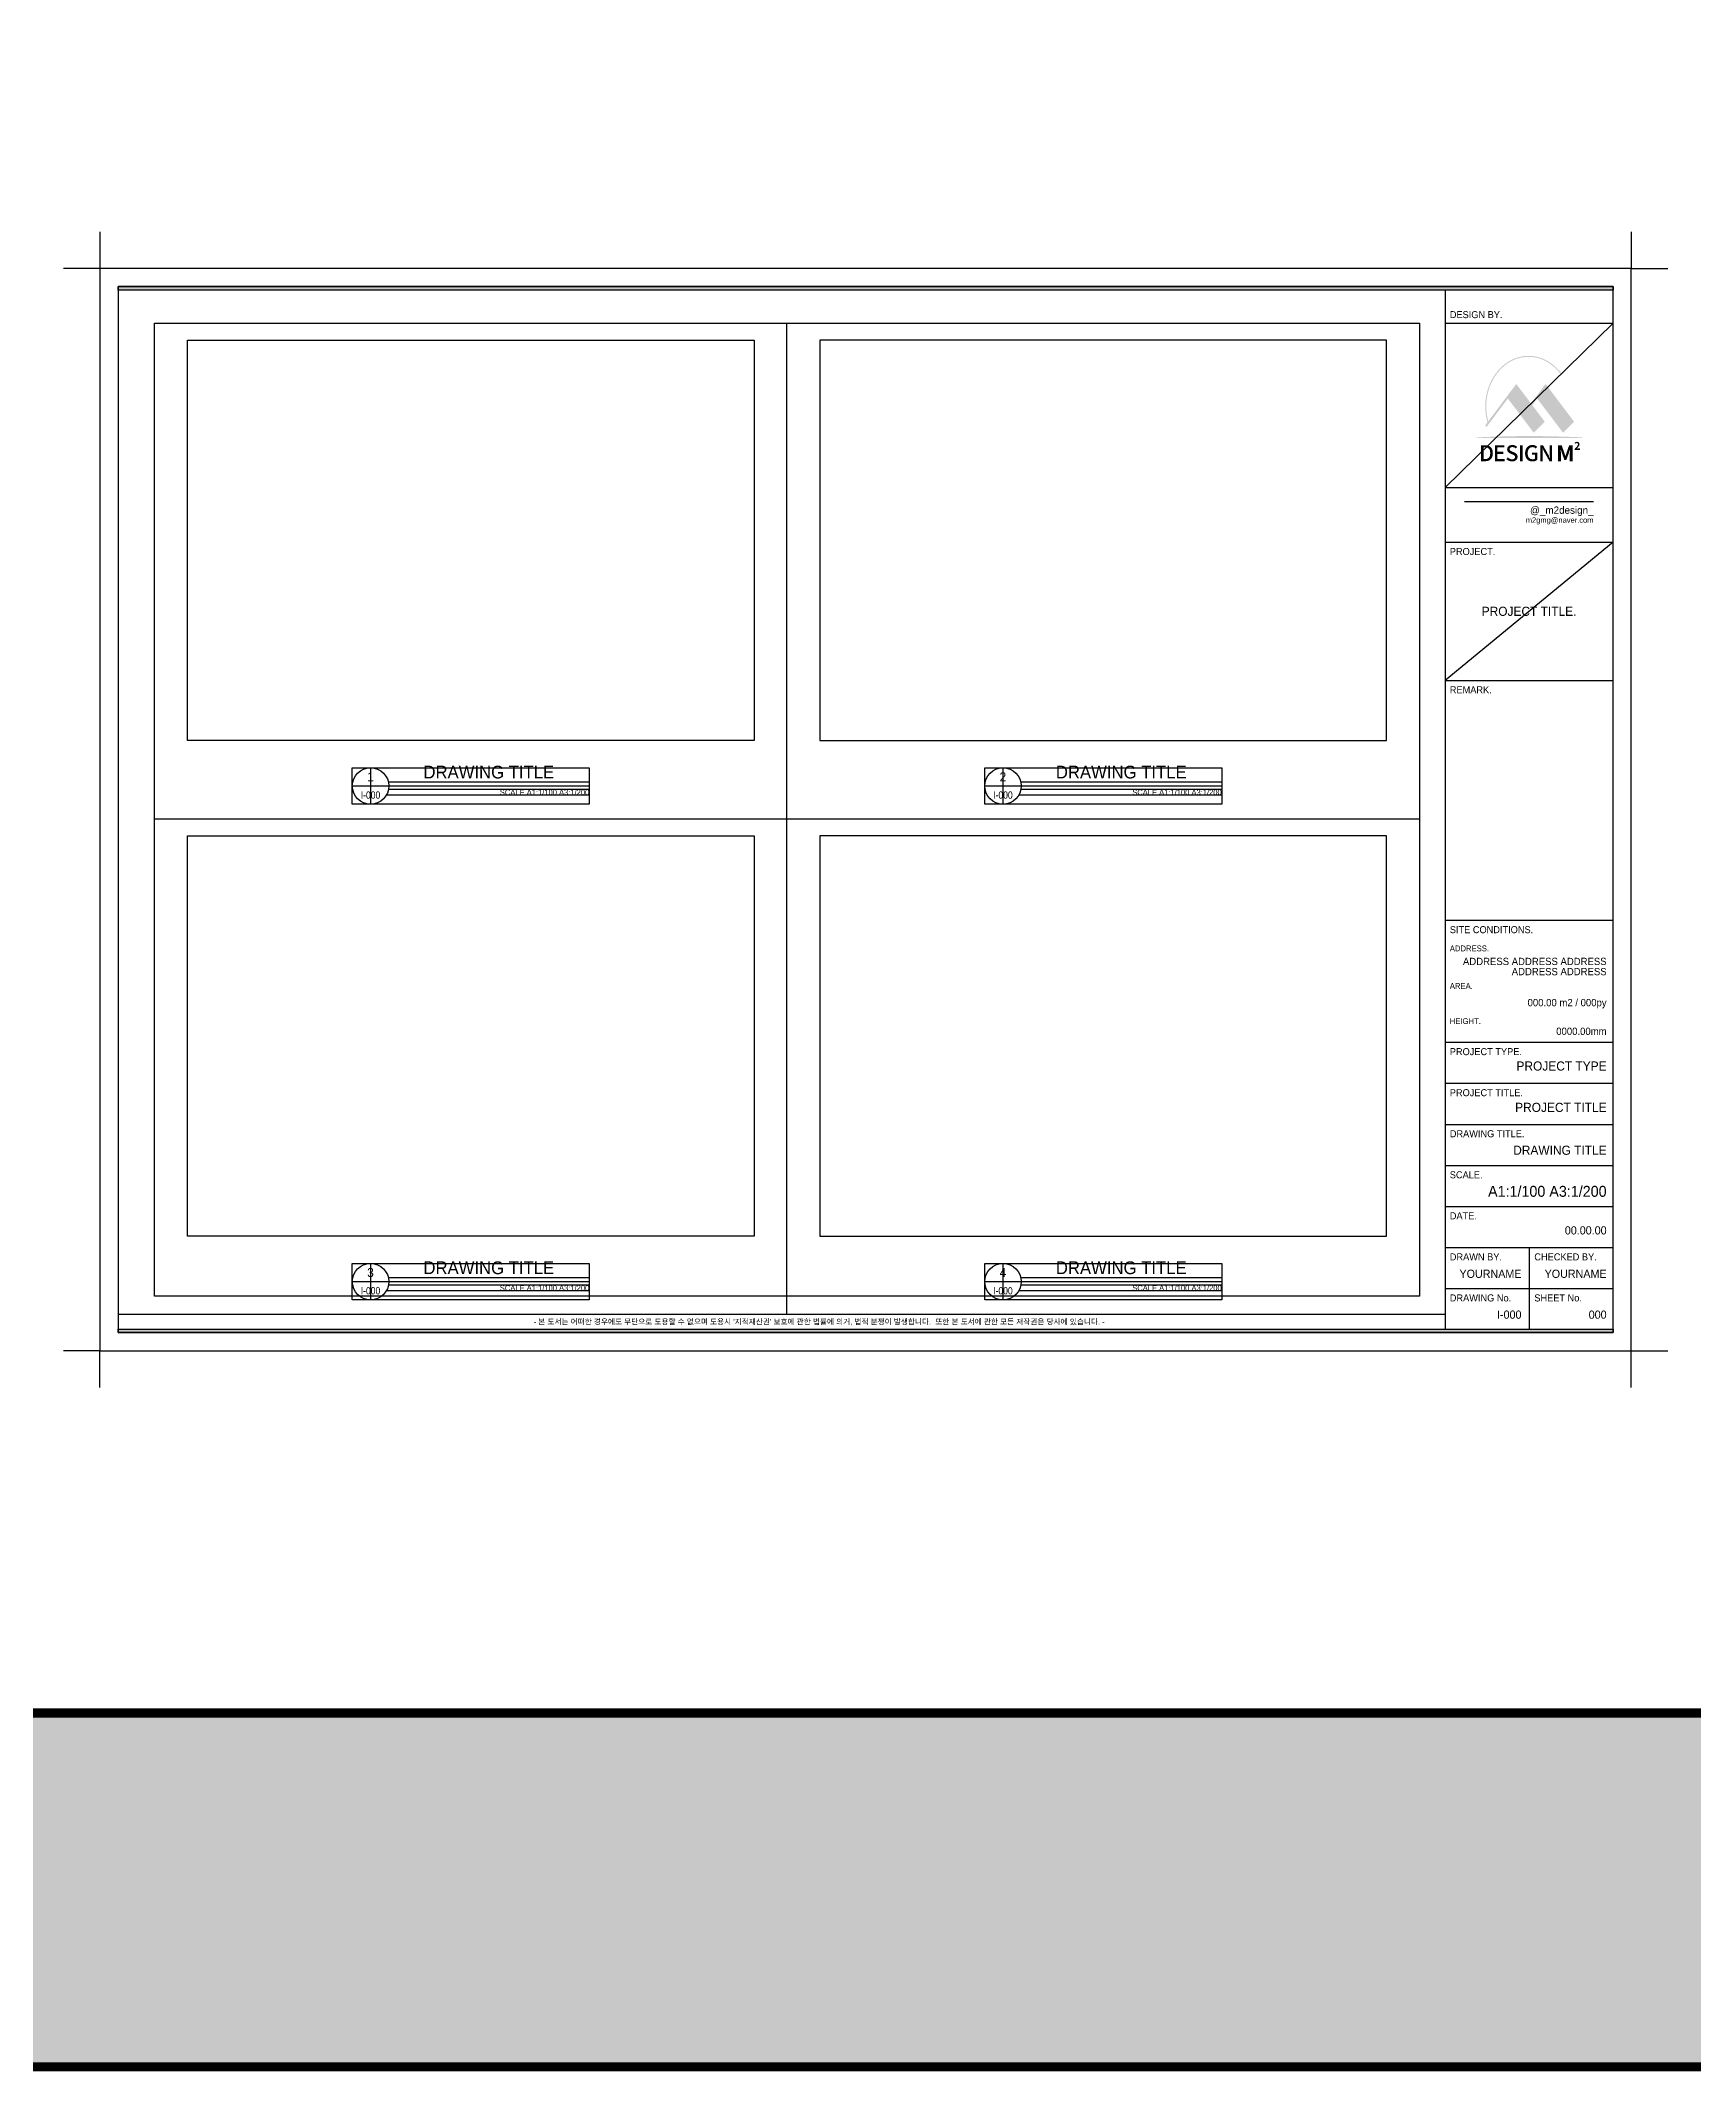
# Model space of a CAD drawing. Header units: millimetres. Extents: x -551172 to 227904, y -3435 to 261611.
# Drawn here: x -269137 to -178479, y -3435 to 107998 of the extents above; entities that cross this region are included whole.
import ezdxf
from ezdxf.enums import TextEntityAlignment as Align

# ---------------------------------------------------------------- set-up
doc = ezdxf.new("R2010")
doc.units = ezdxf.units.MM
doc.header["$LTSCALE"] = 100
doc.layers.get('DEFPOINTS').update_dxf_attribs({"color": 248})
for name, color, linetype in [('0 @ 1', 7, 'Continuous'), ('DWG', 7, 'Continuous'), ('F-WALL1', 2, 'Continuous'), ('FORM(YOURNAME)-1', 1, 'Continuous'), ('FORM(YOURNAME)-11', 1, 'Continuous'), ('FORM(YOURNAME)-11 @ 1', 1, 'Continuous'), ('FORM(YOURNAME)-1BAR-3', 1, 'Continuous')]:
    doc.layers.add(name, color=color, linetype=linetype)
doc.styles.add('YOURNAME', font='HYWULM.TTF')

# ---------------------------------------------------------------- blocks, each defined once
blk = doc.blocks.new('FORM-ELEVATION')
at = {"layer": 'DWG'}
h = blk.add_hatch(color=8, dxfattribs=at)
h.dxf.hatch_style = 2
edge = h.paths.add_edge_path()
edge.add_spline(control_points=[(64689, 28074), (64689, 28074), (64745, 28030), (64745, 28030), (64749, 28026), (64754, 28025), (64759, 28026), (64764, 28026), (64769, 28029), (64772, 28033), (64772, 28033), (65924, 29567), (65924, 29567), (65924, 29567), (67332, 27706), (67332, 27706), (67335, 27702), (67340, 27699), (67346, 27699), (67346, 27699), (67347, 27699), (67347, 27699), (67352, 27699), (67357, 27701), (67360, 27704), (67360, 27704), (67936, 28282), (67936, 28282), (67943, 28289), (67943, 28300), (67938, 28307), (67938, 28307), (67260, 29206), (67260, 29206), (67260, 29206), (67531, 29567), (67531, 29567), (67531, 29567), (68940, 27706), (68940, 27706), (68943, 27702), (68948, 27699), (68954, 27699), (68954, 27699), (68954, 27699), (68955, 27699), (68960, 27699), (68965, 27701), (68968, 27704), (68968, 27704), (69544, 28282), (69544, 28282), (69551, 28289), (69551, 28300), (69546, 28307), (69546, 28307), (68009, 30345), (68009, 30345), (68006, 30350), (68000, 30353), (67994, 30353), (67994, 30353), (67994, 30353), (67994, 30353), (67988, 30353), (67983, 30350), (67979, 30345), (67979, 30345), (67192, 29297), (67192, 29297), (67192, 29297), (66401, 30345), (66401, 30345), (66398, 30350), (66392, 30353), (66386, 30353), (66386, 30353), (66386, 30353), (66386, 30353), (66380, 30353), (66375, 30350), (66371, 30345), (66371, 30345), (64849, 28318), (64849, 28318), (64778, 28582), (64741, 28857), (64741, 29137), (64741, 30636), (65780, 31855), (67058, 31855), (67748, 31855), (68398, 31497), (68840, 30873), (68843, 30869), (68849, 30868), (68853, 30871), (68853, 30871), (68884, 30892), (68884, 30892), (68886, 30893), (68888, 30895), (68888, 30898), (68889, 30900), (68888, 30903), (68887, 30905), (68434, 31543), (67767, 31910), (67058, 31910), (65749, 31910), (64684, 30666), (64684, 29137), (64684, 28837), (64725, 28542), (64806, 28260), (64806, 28260), (64685, 28100), (64685, 28100), (64679, 28092), (64681, 28080), (64689, 28074)], knot_values=[0, 0, 0, 0, 1, 1, 1, 2, 2, 2, 3, 3, 3, 4, 4, 4, 5, 5, 5, 6, 6, 6, 7, 7, 7, 8, 8, 8, 9, 9, 9, 10, 10, 10, 11, 11, 11, 12, 12, 12, 13, 13, 13, 14, 14, 14, 15, 15, 15, 16, 16, 16, 17, 17, 17, 18, 18, 18, 19, 19, 19, 20, 20, 20, 21, 21, 21, 22, 22, 22, 23, 23, 23, 24, 24, 24, 25, 25, 25, 26, 26, 26, 27, 27, 27, 28, 28, 28, 29, 29, 29, 30, 30, 30, 31, 31, 31, 32, 32, 32, 33, 33, 33, 34, 34, 34, 35, 35, 35, 36, 36, 36, 37, 37, 37, 38, 38, 38, 39, 39, 39, 40, 40, 40, 40], degree=3, periodic=0)
h = blk.add_hatch(color=8, dxfattribs=at)
h.dxf.hatch_style = 2
edge = h.paths.add_edge_path()
edge.add_spline(control_points=[(67116, 27507), (65651, 27507), (64218, 27434), (64218, 27434), (64218, 27434), (64218, 27397), (64218, 27397), (64218, 27397), (70013, 27397), (70013, 27397), (70013, 27397), (70013, 27434), (70013, 27434), (70013, 27434), (68580, 27507), (67116, 27507)], knot_values=[0, 0, 0, 0, 1, 1, 1, 2, 2, 2, 3, 3, 3, 4, 4, 4, 5, 5, 5, 5], degree=3, periodic=0)
h = blk.add_hatch(color=8, dxfattribs=at)
h.dxf.hatch_style = 2
edge = h.paths.add_edge_path()
edge.add_spline(control_points=[(64454, 27006), (64454, 27006), (64680, 27006), (64680, 27006), (64947, 27006), (65100, 26856), (65100, 26569), (65100, 26284), (64947, 26126), (64687, 26126), (64687, 26126), (64454, 26126), (64454, 26126), (64454, 26126), (64454, 27006), (64454, 27006)], knot_values=[0, 0, 0, 0, 1, 1, 1, 2, 2, 2, 3, 3, 3, 4, 4, 4, 5, 5, 5, 5], degree=3, periodic=0)
edge = h.paths.add_edge_path()
edge.add_spline(control_points=[(64671, 26240), (64858, 26240), (64958, 26351), (64958, 26569), (64958, 26789), (64858, 26893), (64671, 26893), (64671, 26893), (64592, 26893), (64592, 26893), (64592, 26893), (64592, 26240), (64592, 26240), (64592, 26240), (64671, 26240), (64671, 26240)], knot_values=[0, 0, 0, 0, 1, 1, 1, 2, 2, 2, 3, 3, 3, 4, 4, 4, 5, 5, 5, 5], degree=3, periodic=0)
h = blk.add_hatch(color=8, dxfattribs=at)
h.dxf.hatch_style = 2
h.paths.add_polyline_path([(65217, 27006), (65731, 27006), (65731, 26889), (65354, 26889), (65354, 26644), (65673, 26644), (65673, 26527), (65354, 26527), (65354, 26243), (65744, 26243), (65744, 26126), (65217, 26126)])
h = blk.add_hatch(color=8, dxfattribs=at)
h.dxf.hatch_style = 2
edge = h.paths.add_edge_path()
edge.add_spline(control_points=[(65843, 26240), (65843, 26240), (65923, 26335), (65923, 26335), (65986, 26272), (66071, 26231), (66155, 26231), (66260, 26231), (66319, 26281), (66319, 26355), (66319, 26435), (66260, 26461), (66180, 26496), (66180, 26496), (66059, 26549), (66059, 26549), (65975, 26585), (65882, 26652), (65882, 26779), (65882, 26918), (66002, 27022), (66168, 27022), (66270, 27022), (66365, 26979), (66432, 26911), (66432, 26911), (66359, 26822), (66359, 26822), (66305, 26871), (66245, 26901), (66168, 26901), (66079, 26901), (66021, 26858), (66021, 26789), (66021, 26713), (66091, 26684), (66162, 26655), (66162, 26655), (66281, 26604), (66281, 26604), (66384, 26560), (66459, 26495), (66459, 26366), (66459, 26225), (66343, 26111), (66153, 26111), (66033, 26111), (65922, 26158), (65843, 26240)], knot_values=[0, 0, 0, 0, 1, 1, 1, 2, 2, 2, 3, 3, 3, 4, 4, 4, 5, 5, 5, 6, 6, 6, 7, 7, 7, 8, 8, 8, 9, 9, 9, 10, 10, 10, 11, 11, 11, 12, 12, 12, 13, 13, 13, 14, 14, 14, 15, 15, 15, 16, 16, 16, 16], degree=3, periodic=0)
h = blk.add_hatch(color=8, dxfattribs=at)
h.dxf.hatch_style = 2
h.paths.add_polyline_path([(66594, 27006), (66731, 27006), (66731, 26126), (66594, 26126)])
h = blk.add_hatch(color=8, dxfattribs=at)
h.dxf.hatch_style = 2
edge = h.paths.add_edge_path()
edge.add_spline(control_points=[(66867, 26563), (66867, 26850), (67042, 27022), (67272, 27022), (67395, 27022), (67478, 26967), (67531, 26911), (67531, 26911), (67458, 26822), (67458, 26822), (67414, 26867), (67361, 26901), (67277, 26901), (67115, 26901), (67007, 26775), (67007, 26568), (67007, 26359), (67103, 26231), (67283, 26231), (67336, 26231), (67389, 26247), (67420, 26274), (67420, 26274), (67420, 26481), (67420, 26481), (67420, 26481), (67247, 26481), (67247, 26481), (67247, 26481), (67247, 26594), (67247, 26594), (67247, 26594), (67544, 26594), (67544, 26594), (67544, 26594), (67544, 26213), (67544, 26213), (67486, 26155), (67388, 26111), (67269, 26111), (67037, 26111), (66867, 26275), (66867, 26563)], knot_values=[0, 0, 0, 0, 1, 1, 1, 2, 2, 2, 3, 3, 3, 4, 4, 4, 5, 5, 5, 6, 6, 6, 7, 7, 7, 8, 8, 8, 9, 9, 9, 10, 10, 10, 11, 11, 11, 12, 12, 12, 13, 13, 13, 14, 14, 14, 14], degree=3, periodic=0)
h = blk.add_hatch(color=8, dxfattribs=at)
h.dxf.hatch_style = 2
edge = h.paths.add_edge_path()
edge.add_spline(control_points=[(67710, 27006), (67710, 27006), (67850, 27006), (67850, 27006), (67850, 27006), (68139, 26489), (68139, 26489), (68139, 26489), (68230, 26303), (68230, 26303), (68230, 26303), (68236, 26303), (68236, 26303), (68229, 26394), (68218, 26500), (68218, 26595), (68218, 26595), (68218, 27006), (68218, 27006), (68218, 27006), (68348, 27006), (68348, 27006), (68348, 27006), (68348, 26126), (68348, 26126), (68348, 26126), (68207, 26126), (68207, 26126), (68207, 26126), (67919, 26644), (67919, 26644), (67919, 26644), (67828, 26828), (67828, 26828), (67828, 26828), (67822, 26828), (67822, 26828), (67829, 26738), (67840, 26636), (67840, 26541), (67840, 26541), (67840, 26126), (67840, 26126), (67840, 26126), (67710, 26126), (67710, 26126), (67710, 26126), (67710, 27006), (67710, 27006)], knot_values=[0, 0, 0, 0, 1, 1, 1, 2, 2, 2, 3, 3, 3, 4, 4, 4, 5, 5, 5, 6, 6, 6, 7, 7, 7, 8, 8, 8, 9, 9, 9, 10, 10, 10, 11, 11, 11, 12, 12, 12, 13, 13, 13, 14, 14, 14, 15, 15, 15, 16, 16, 16, 16], degree=3, periodic=0)
h = blk.add_hatch(color=8, dxfattribs=at)
h.dxf.hatch_style = 2
edge = h.paths.add_edge_path()
edge.add_spline(control_points=[(68683, 26996), (68683, 26996), (68877, 26996), (68877, 26996), (68877, 26996), (69026, 26581), (69026, 26581), (69045, 26526), (69062, 26468), (69079, 26412), (69079, 26412), (69085, 26412), (69085, 26412), (69104, 26468), (69119, 26526), (69138, 26581), (69138, 26581), (69284, 26996), (69284, 26996), (69284, 26996), (69478, 26996), (69478, 26996), (69478, 26996), (69478, 26111), (69478, 26111), (69478, 26111), (69318, 26111), (69318, 26111), (69318, 26111), (69318, 26480), (69318, 26480), (69318, 26563), (69331, 26686), (69341, 26770), (69341, 26770), (69335, 26770), (69335, 26770), (69335, 26770), (69264, 26562), (69264, 26562), (69264, 26562), (69129, 26191), (69129, 26191), (69129, 26191), (69028, 26191), (69028, 26191), (69028, 26191), (68893, 26562), (68893, 26562), (68893, 26562), (68823, 26770), (68823, 26770), (68823, 26770), (68818, 26770), (68818, 26770), (68826, 26686), (68841, 26563), (68841, 26480), (68841, 26480), (68841, 26111), (68841, 26111), (68841, 26111), (68683, 26111), (68683, 26111), (68683, 26111), (68683, 26996), (68683, 26996)], knot_values=[0, 0, 0, 0, 1, 1, 1, 2, 2, 2, 3, 3, 3, 4, 4, 4, 5, 5, 5, 6, 6, 6, 7, 7, 7, 8, 8, 8, 9, 9, 9, 10, 10, 10, 11, 11, 11, 12, 12, 12, 13, 13, 13, 14, 14, 14, 15, 15, 15, 16, 16, 16, 17, 17, 17, 18, 18, 18, 19, 19, 19, 20, 20, 20, 21, 21, 21, 22, 22, 22, 22], degree=3, periodic=0)
h = blk.add_hatch(color=8, dxfattribs=at)
h.dxf.hatch_style = 2
edge = h.paths.add_edge_path()
edge.add_spline(control_points=[(69581, 26802), (69696, 26913), (69771, 26988), (69771, 27053), (69771, 27096), (69748, 27123), (69706, 27123), (69673, 27123), (69647, 27101), (69625, 27077), (69625, 27077), (69577, 27125), (69577, 27125), (69618, 27168), (69657, 27192), (69717, 27192), (69800, 27192), (69855, 27139), (69855, 27057), (69855, 26982), (69786, 26904), (69708, 26821), (69730, 26823), (69759, 26826), (69780, 26826), (69780, 26826), (69876, 26826), (69876, 26826), (69876, 26826), (69876, 26751), (69876, 26751), (69876, 26751), (69581, 26751), (69581, 26751), (69581, 26751), (69581, 26802), (69581, 26802)], knot_values=[0, 0, 0, 0, 1, 1, 1, 2, 2, 2, 3, 3, 3, 4, 4, 4, 5, 5, 5, 6, 6, 6, 7, 7, 7, 8, 8, 8, 9, 9, 9, 10, 10, 10, 11, 11, 11, 12, 12, 12, 12], degree=3, periodic=0)
at = {"layer": 'FORM(YOURNAME)-11'}
h = blk.add_hatch(color=256, dxfattribs=at)
h.dxf.hatch_style = 1
h.paths.add_polyline_path([(-10309, 35708), (71691, 35708), (71691, 35508), (-10309, 35508)])
h.paths.add_polyline_path([(-10309, -21492), (71691, -21492), (71691, -21692), (-10309, -21692)])
at = {"layer": 'DEFPOINTS', "color": 158}
for p, q in [((62481, 35508), (62481, -21492)), ((71691, 33708), (62481, 24686)), ((62481, 33708), (71691, 33708)), ((62481, 24686), (71691, 24686)), ((71691, 21686), (62481, 14097)), ((62481, -20692), (-10309, -20692))]:
    blk.add_line(p, q, dxfattribs=at)
at = {"layer": 'DEFPOINTS', "color": 1}
for points in [[(-11309, 38708), (-11309, 36708), (-13309, 36708)], [(72691, 38708), (72691, 36708), (74691, 36708)], [(-11309, -24692), (-11309, -22692), (-13309, -22692)], [(72691, -24692), (72691, -22692), (74691, -22692)]]:
    blk.add_lwpolyline(points, dxfattribs=at)
at = {"layer": 'DEFPOINTS', "color": 158}
for points in [[(-10309, -21692), (71691, -21692), (71691, 35708), (-10309, 35708)], [(-8309, 33708), (61071, 33708), (61071, -19692), (-8309, -19692)]]:
    blk.add_lwpolyline(points, close=True, dxfattribs=at)
at = {"layer": 'FORM(YOURNAME)-11', "color": 251}
blk.add_line((63550, 23916), (70622, 23916), dxfattribs=at)
at = {"layer": 'FORM(YOURNAME)-11', "color": 14}
for p, q in [((62481, 21686), (71691, 21686)), ((62481, 14097), (71691, 14097)), ((62481, 937), (71691, 937)), ((62481, -5756), (71691, -5756)), ((62481, -8009), (71691, -8009)), ((62481, -10261), (71691, -10261)), ((62481, -12514), (71691, -12514)), ((62481, -14766), (71691, -14766)), ((62481, -17019), (71691, -17019)), ((67086, -17019), (67086, -21492)), ((62481, -19271), (71691, -19271))]:
    blk.add_line(p, q, dxfattribs=at)
at = {"layer": 'FORM(YOURNAME)-11', "color": 250}
blk.add_lwpolyline([(-11309, -22692), (72691, -22692), (72691, 36708), (-11309, 36708)], close=True, dxfattribs=at)
at = {"layer": 'FORM(YOURNAME)-11'}
for points in [[(-10309, 35708), (71691, 35708), (71691, 35508), (-10309, 35508)], [(-10309, -21492), (71691, -21492), (71691, -21692), (-10309, -21692)]]:
    blk.add_lwpolyline(points, close=True, dxfattribs=at)
at = {"layer": 'FORM(YOURNAME)-11', "color": 14, "style": 'YOURNAME'}
for s, height, p in [('DESIGN BY.', 386.1, (62739, 34170)), ('PROJECT.', 386.1, (62739, 21172)), ('REMARK.', 386.1, (62739, 13582)), ('SITE CONDITIONS.', 386.14, (62739, 422)), ('PROJECT TYPE.', 386.14, (62739, -6271)), ('PROJECT TITLE.', 386.14, (62739, -8524)), ('DRAWING TITLE.', 386.14, (62739, -10776)), ('SCALE.', 386.1, (62739, -13029)), ('DATE.', 386.1, (62739, -15281)), ('DRAWN BY.', 386.1, (62739, -17534)), ('CHECKED BY.', 386.14, (67376, -17534)), ('DRAWING No.', 386.14, (62739, -19786)), ('SHEET No.', 386.1, (67376, -19786))]:
    blk.add_text(s, height=height, dxfattribs=at).set_placement(p, align=Align.MIDDLE_LEFT)
for s, height, width, p in [('@_m2design_', 400, 1.03, (70622, 23242)), ('m2gmg@naver.com', 300, 0.995, (70622, 22747))]:
    blk.add_text(s, height=height, dxfattribs=dict(at, width=width)).set_placement(p, align=Align.RIGHT)
at = {"layer": 'FORM(YOURNAME)-11', "color": 251, "style": 'YOURNAME'}
for s, p in [('ADDRESS.', (62739, -608)), ('AREA.', (62739, -2667)), ('HEIGHT.', (62739, -4598))]:
    blk.add_text(s, height=321.8, dxfattribs=at).set_placement(p, align=Align.MIDDLE_LEFT)
at = {"layer": 'FORM(YOURNAME)-11', "color": 1, "style": 'YOURNAME'}
blk.add_text("- 본 도서는 어떠한 경우에도 무단으로 도용할 수 없으며 도용시 '지적재산권' 보호에 관한 법률에 의거, 법적 분쟁이 발생합니다.  또한 본 도서에 관한 모든 저작권은 당사에 있습니다. -", height=300, dxfattribs=at).set_placement((28146, -21092), align=Align.MIDDLE_CENTER)
at = {"layer": 'FORM(YOURNAME)-11', "color": 3, "style": 'YOURNAME'}
for tag, height, p in [('1', 450, (71041, -1219)), ('2', 450, (71041, -1863)), ('3', 450, (71041, -3150)), ('4', 450, (71041, -5081)), ('5', 515, (71041, -7398)), ('6', 515, (71041, -9650)), ('7', 515, (71041, -11903)), ('8', 515, (71041, -14155)), ('9', 515, (71041, -16408)), ('10', 515, (66791, -18596)), ('11', 515, (71041, -18660)), ('12', 515, (66791, -20848)), ('13', 515, (71041, -20848))]:
    blk.add_attdef(tag, text='', height=height, dxfattribs=at).set_placement(p, align=Align.MIDDLE_RIGHT)
blk = doc.blocks.new('*U629')
at = {"layer": 'FORM(YOURNAME)-1'}
ref = blk.add_blockref('FORM-ELEVATION', (-254578, 58792), dxfattribs=at)
ref.add_attrib('11', 'YOURNAME', dxfattribs={"layer": 'FORM(YOURNAME)-11 @ 1', "color": 3, "height": 450, "style": 'YOURNAME'}).set_placement((-183238, 40332), align=Align.MIDDLE_RIGHT)
ref.add_attrib('12', 'I-000', dxfattribs={"layer": 'FORM(YOURNAME)-11 @ 1', "color": 3, "height": 450, "style": 'YOURNAME'}).set_placement((-187907, 38090), align=Align.MIDDLE_RIGHT)
ref.add_attrib('13', '000', dxfattribs={"layer": 'FORM(YOURNAME)-11 @ 1', "color": 3, "height": 450, "style": 'YOURNAME'}).set_placement((-183238, 38090), align=Align.MIDDLE_RIGHT)
ref.add_attrib('10', 'YOURNAME', dxfattribs={"layer": 'FORM(YOURNAME)-11 @ 1', "color": 3, "height": 450, "style": 'YOURNAME'}).set_placement((-187907, 40332), align=Align.MIDDLE_RIGHT)
ref.add_attrib('9', '00.00.00', dxfattribs={"layer": 'FORM(YOURNAME)-11 @ 1', "color": 3, "height": 450, "style": 'YOURNAME'}).set_placement((-183238, 42713), align=Align.MIDDLE_RIGHT)
ref.add_attrib('8', 'A1:1/100 A3:1/200', dxfattribs={"layer": 'FORM(YOURNAME)-11 @ 1', "color": 3, "height": 600, "style": 'YOURNAME'}).set_placement((-183238, 44856), align=Align.MIDDLE_RIGHT)
ref.add_attrib('7', 'DRAWING TITLE', dxfattribs={"layer": 'FORM(YOURNAME)-11 @ 1', "color": 3, "height": 500, "style": 'YOURNAME'}).set_placement((-183238, 47111), align=Align.MIDDLE_RIGHT)
ref.add_attrib('6', 'PROJECT TITLE', dxfattribs={"layer": 'FORM(YOURNAME)-11 @ 1', "color": 3, "height": 500, "style": 'YOURNAME'}).set_placement((-183238, 49463), align=Align.MIDDLE_RIGHT)
ref.add_attrib('5', 'PROJECT TYPE', dxfattribs={"layer": 'FORM(YOURNAME)-11 @ 1', "color": 3, "height": 500, "style": 'YOURNAME'}).set_placement((-183238, 51732), align=Align.MIDDLE_RIGHT)
ref.add_attrib('1', 'ADDRESS ADDRESS ADDRESS', dxfattribs={"layer": 'FORM(YOURNAME)-11 @ 1', "color": 3, "height": 400, "style": 'YOURNAME'}).set_placement((-183238, 57471), align=Align.MIDDLE_RIGHT)
ref.add_attrib('2', 'ADDRESS ADDRESS', dxfattribs={"layer": 'FORM(YOURNAME)-11 @ 1', "color": 3, "height": 400, "style": 'YOURNAME'}).set_placement((-183238, 56913), align=Align.MIDDLE_RIGHT)
ref.add_attrib('3', '000.00 m2 / 000py', dxfattribs={"layer": 'FORM(YOURNAME)-11 @ 1', "color": 3, "height": 400, "style": 'YOURNAME'}).set_placement((-183238, 55211), align=Align.MIDDLE_RIGHT)
ref.add_attrib('4', '0000.00mm', dxfattribs={"layer": 'FORM(YOURNAME)-11 @ 1', "color": 3, "height": 400, "style": 'YOURNAME'}).set_placement((-183238, 53636), align=Align.MIDDLE_RIGHT)
blk = doc.blocks.new('ELEVATION SYM_2')
at = {"layer": 'DEFPOINTS', "color": 158, "ltscale": 20}
for p, q in [((-72301, -105317), (-72301, -105917)), ((-68701, -105557), (-72008, -105557)), ((-68701, -105767), (-72042, -105767)), ((-68701, -105677), (-72008, -105677))]:
    blk.add_line(p, q, dxfattribs=at)
blk.add_lwpolyline([(-72601, -105317), (-68701, -105317), (-68701, -105917), (-72601, -105917)], close=True, dxfattribs=at)
at = {"layer": 'FORM(YOURNAME)-1BAR-3', "color": 1}
blk.add_line((-72601, -105617), (-68701, -105617), dxfattribs=at)
blk.add_circle((-72301, -105617), 300, dxfattribs=at)
at = {"layer": 'FORM(YOURNAME)-1BAR-3', "color": 3, "style": 'YOURNAME'}
blk.add_attdef('FLOORPLAN', text='', height=210, dxfattribs=at).set_placement((-70355, -105557), align=Align.BOTTOM_CENTER)
for tag, height, p in [('DWG_NO', 150, (-72301, -105467)), ('SHEET_NO', 120, (-72301, -105767))]:
    blk.add_attdef(tag, text='', height=height, dxfattribs=at).set_placement(p, align=Align.MIDDLE_CENTER)
blk.add_attdef('SCALENAME', text='', height=90, dxfattribs=at).set_placement((-68701, -105677), align=Align.TOP_RIGHT)
blk = doc.blocks.new('A-X')
h = blk.add_hatch(color=250)
h.dxf.hatch_style = 1
h.paths.add_polyline_path([(-1215354, 285577), (-675461, 285577), (-675461, 261577), (-1215354, 261577)])
h.paths.add_polyline_path([(-1215354, 21030), (-675461, 21030), (-675461, 40445), (-1215354, 40445)])
at = {"color": 1, "const_width": 500}
blk.add_lwpolyline([(-1215354, 285577), (-675461, 285577), (-675461, 21030), (-1215354, 21030)], close=True, dxfattribs=at)
blk.add_lwpolyline([(-1215354, 40445), (-675461, 40445)], dxfattribs=at)

msp = doc.modelspace()

# ---------------------------------------------------------------- linework, layer by layer
at = {"color": 1}
for p, q in [((-228196.8, 38100.3), (-228196.8, 92500.3)), ((-262886.8, 65300.3), (-193506.8, 65300.3))]:
    msp.add_line(p, q, dxfattribs=at)
at = {"layer": 'DEFPOINTS'}
for points in [[(-261082.6, 91566), (-230001, 91566), (-230001, 69597.8), (-261082.6, 69597.8)], [(-195311, 91566), (-226392.6, 91566), (-226392.6, 69597.8), (-195311, 69597.8)], [(-261082.6, 64366), (-230001, 64366), (-230001, 42397.8), (-261082.6, 42397.8)], [(-195311, 64366), (-226392.6, 64366), (-226392.6, 42397.8), (-195311, 42397.8)]]:
    msp.add_lwpolyline(points, close=True, dxfattribs=at)

# ---------------------------------------------------------------- block references
msp.add_blockref('A-X', (664431.4, -24215.6))
ref = msp.add_blockref('ELEVATION SYM_2', (-10036.8, 419156.3), dxfattribs=dict(xscale=3.333333333333333, yscale=3.333333333333333, zscale=3.333333333333333))
ref.add_attrib('SHEET_NO', 'I-000', dxfattribs={"layer": 'FORM(YOURNAME)-1BAR-3', "color": 3, "height": 400, "style": 'YOURNAME', "width": 0.9}).set_placement((-251041.8, 66600.3), align=Align.MIDDLE_CENTER)
ref.add_attrib('FLOORPLAN', 'DRAWING TITLE', dxfattribs={"layer": 'FORM(YOURNAME)-1BAR-3', "color": 3, "height": 700, "style": 'YOURNAME'}).set_placement((-244551.9, 67300.3), align=Align.BOTTOM_CENTER)
ref.add_attrib('DWG_NO', '1', dxfattribs={"layer": 'FORM(YOURNAME)-1BAR-3', "color": 3, "height": 500, "style": 'YOURNAME'}).set_placement((-251041.8, 67600.3), align=Align.MIDDLE_CENTER)
ref.add_attrib('SCALENAME', 'SCALE A1:1/100 A3:1/200', dxfattribs={"layer": 'FORM(YOURNAME)-1BAR-3', "color": 3, "height": 300, "style": 'YOURNAME'}).set_placement((-239041.8, 66900.3), align=Align.TOP_RIGHT)
ref = msp.add_blockref('ELEVATION SYM_2', (24653.2, 419156.3), dxfattribs=dict(xscale=3.333333333333333, yscale=3.333333333333333, zscale=3.333333333333333))
ref.add_attrib('SHEET_NO', 'I-000', dxfattribs={"layer": 'FORM(YOURNAME)-1BAR-3', "color": 3, "height": 400, "style": 'YOURNAME', "width": 0.9}).set_placement((-216351.8, 66600.3), align=Align.MIDDLE_CENTER)
ref.add_attrib('FLOORPLAN', 'DRAWING TITLE', dxfattribs={"layer": 'FORM(YOURNAME)-1BAR-3', "color": 3, "height": 700, "style": 'YOURNAME'}).set_placement((-209861.9, 67300.3), align=Align.BOTTOM_CENTER)
ref.add_attrib('DWG_NO', '2', dxfattribs={"layer": 'FORM(YOURNAME)-1BAR-3', "color": 3, "height": 500, "style": 'YOURNAME'}).set_placement((-216351.8, 67600.3), align=Align.MIDDLE_CENTER)
ref.add_attrib('SCALENAME', 'SCALE A1:1/100 A3:1/200', dxfattribs={"layer": 'FORM(YOURNAME)-1BAR-3', "color": 3, "height": 300, "style": 'YOURNAME'}).set_placement((-204351.8, 66900.3), align=Align.TOP_RIGHT)
ref = msp.add_blockref('ELEVATION SYM_2', (-10036.8, 391956.3), dxfattribs=dict(xscale=3.333333333333333, yscale=3.333333333333333, zscale=3.333333333333333))
ref.add_attrib('SHEET_NO', 'I-000', dxfattribs={"layer": 'FORM(YOURNAME)-1BAR-3', "color": 3, "height": 400, "style": 'YOURNAME', "width": 0.9}).set_placement((-251041.8, 39400.3), align=Align.MIDDLE_CENTER)
ref.add_attrib('FLOORPLAN', 'DRAWING TITLE', dxfattribs={"layer": 'FORM(YOURNAME)-1BAR-3', "color": 3, "height": 700, "style": 'YOURNAME'}).set_placement((-244551.9, 40100.3), align=Align.BOTTOM_CENTER)
ref.add_attrib('DWG_NO', '3', dxfattribs={"layer": 'FORM(YOURNAME)-1BAR-3', "color": 3, "height": 500, "style": 'YOURNAME'}).set_placement((-251041.8, 40400.3), align=Align.MIDDLE_CENTER)
ref.add_attrib('SCALENAME', 'SCALE A1:1/100 A3:1/200', dxfattribs={"layer": 'FORM(YOURNAME)-1BAR-3', "color": 3, "height": 300, "style": 'YOURNAME'}).set_placement((-239041.8, 39700.3), align=Align.TOP_RIGHT)
ref = msp.add_blockref('ELEVATION SYM_2', (24653.2, 391956.3), dxfattribs=dict(xscale=3.333333333333333, yscale=3.333333333333333, zscale=3.333333333333333))
ref.add_attrib('SHEET_NO', 'I-000', dxfattribs={"layer": 'FORM(YOURNAME)-1BAR-3', "color": 3, "height": 400, "style": 'YOURNAME', "width": 0.9}).set_placement((-216351.8, 39400.3), align=Align.MIDDLE_CENTER)
ref.add_attrib('FLOORPLAN', 'DRAWING TITLE', dxfattribs={"layer": 'FORM(YOURNAME)-1BAR-3', "color": 3, "height": 700, "style": 'YOURNAME'}).set_placement((-209861.9, 40100.3), align=Align.BOTTOM_CENTER)
ref.add_attrib('DWG_NO', '4', dxfattribs={"layer": 'FORM(YOURNAME)-1BAR-3', "color": 3, "height": 500, "style": 'YOURNAME'}).set_placement((-216351.8, 40400.3), align=Align.MIDDLE_CENTER)
ref.add_attrib('SCALENAME', 'SCALE A1:1/100 A3:1/200', dxfattribs={"layer": 'FORM(YOURNAME)-1BAR-3', "color": 3, "height": 300, "style": 'YOURNAME'}).set_placement((-204351.8, 39700.3), align=Align.TOP_RIGHT)
at = {"layer": 'F-WALL1'}
msp.add_blockref('*U629', (0, 0), dxfattribs=at)

# ---------------------------------------------------------------- texts
at = {"layer": '0 @ 1', "color": 251, "style": 'YOURNAME'}
msp.add_text('PROJECT TITLE.', height=500, dxfattribs=at).set_placement((-187491.8, 76683.9), align=Align.MIDDLE_CENTER)

doc.saveas('drawing.dxf')
